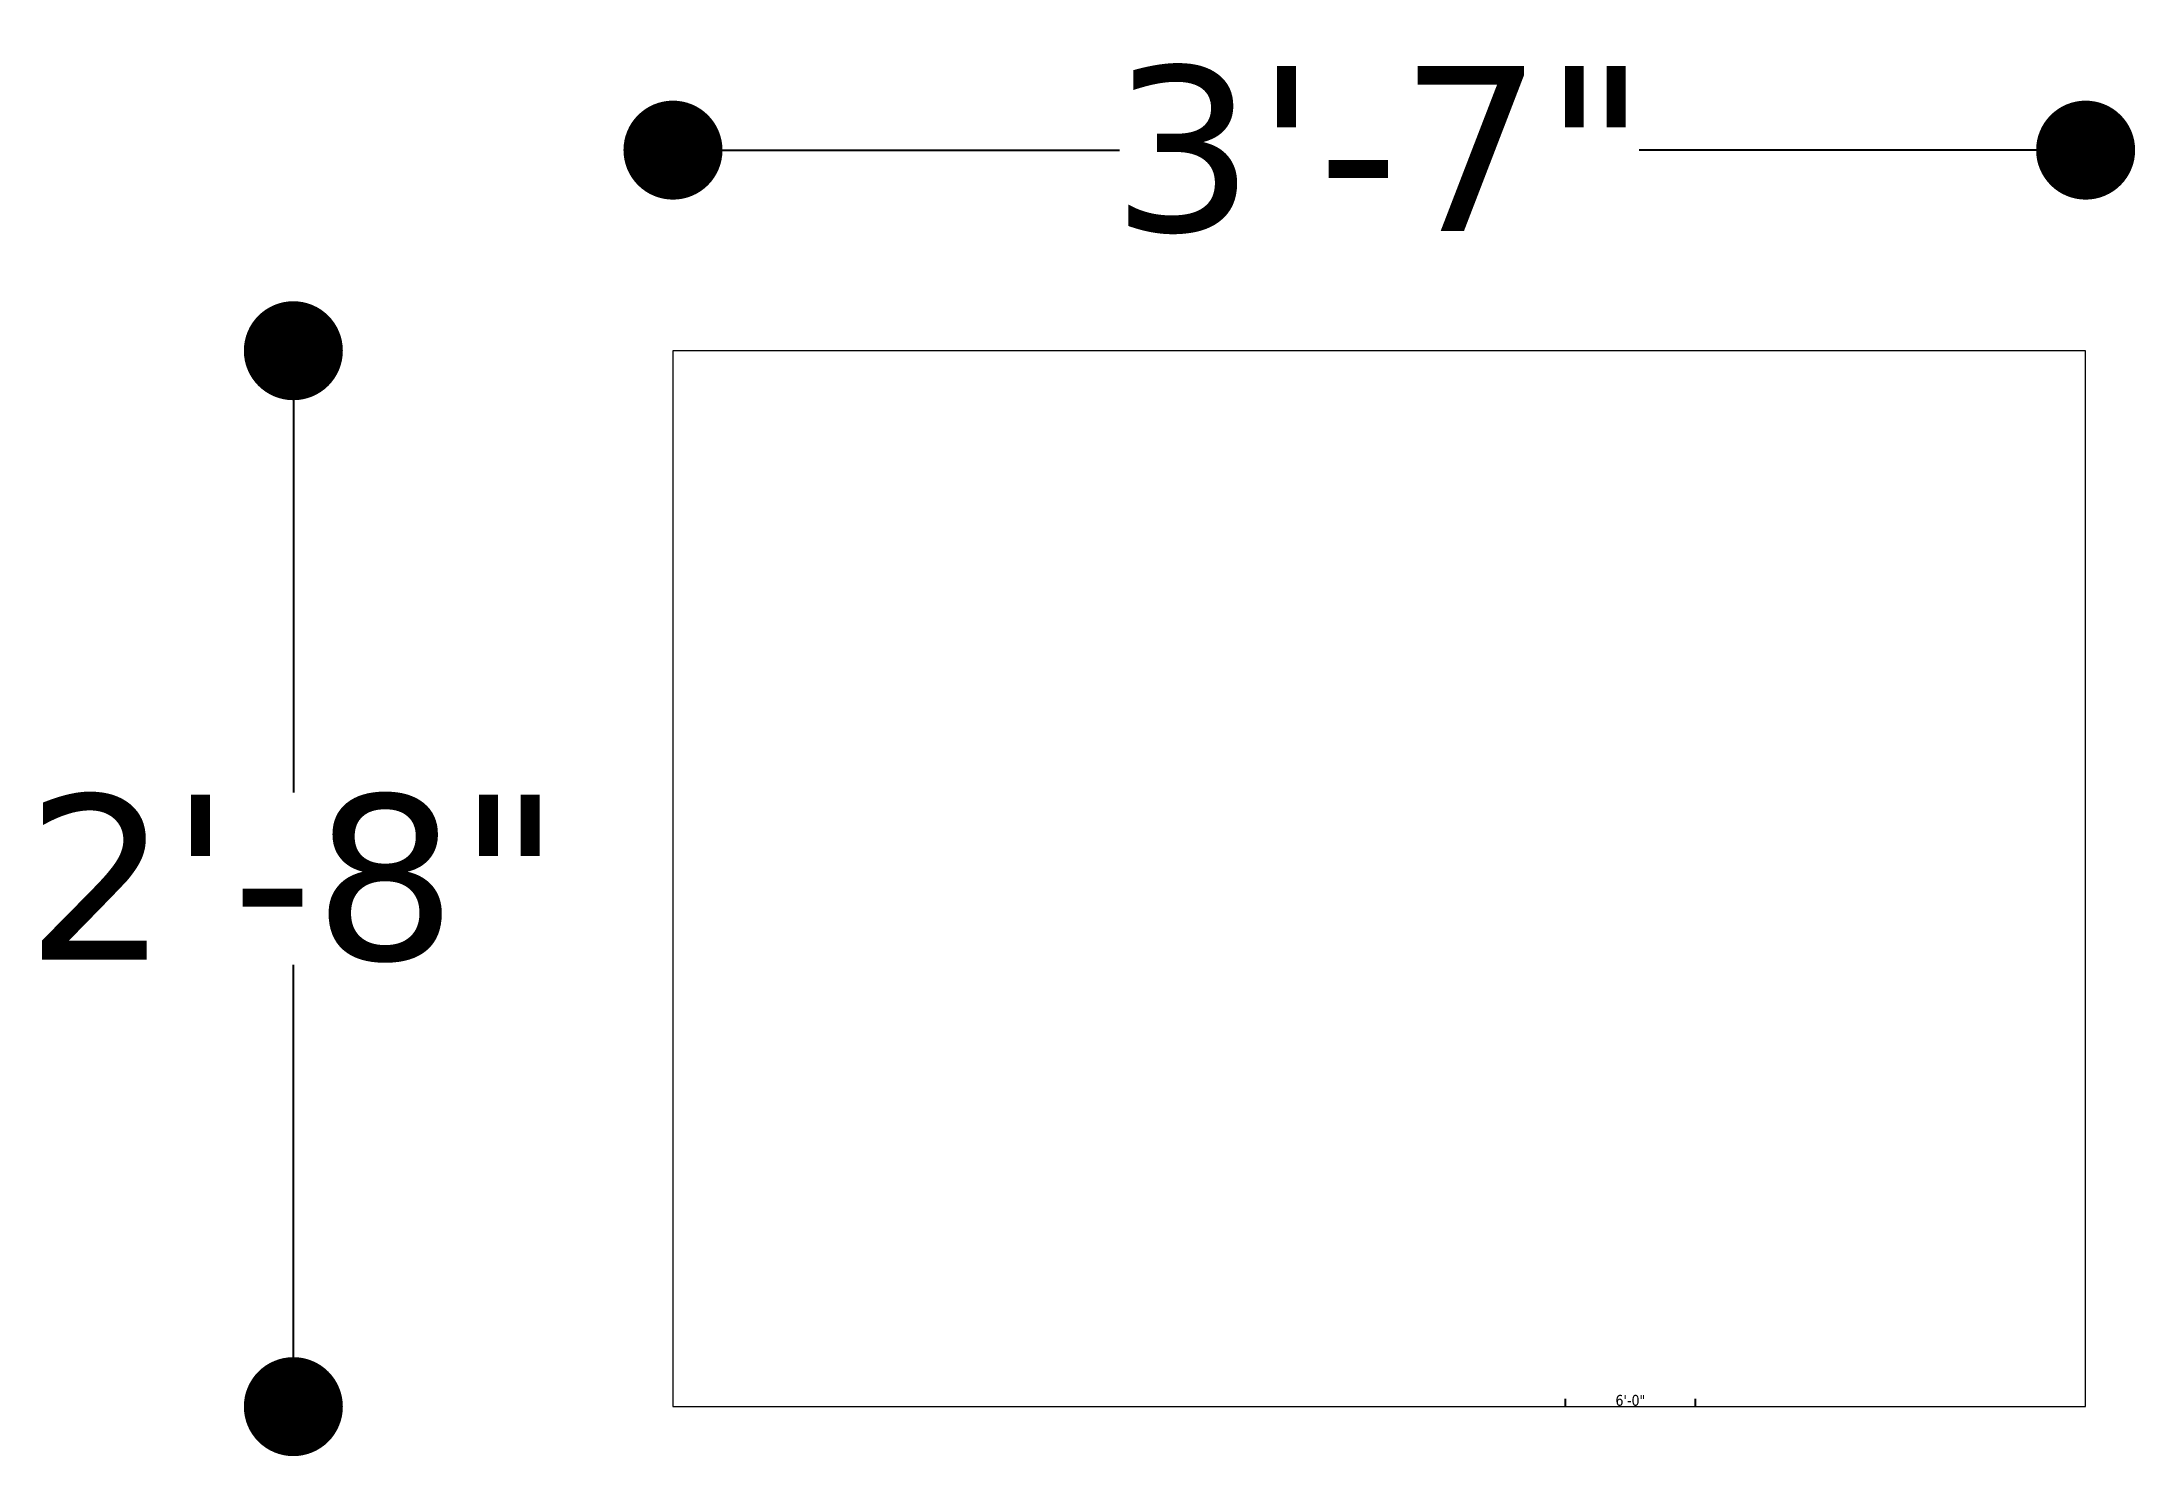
# Paper-space layout 'Layout1' of a CAD drawing. Header units: inches. Extents: x -18.8 to 44.7, y -1.3 to 41.6.
# The model-space entities are those that its viewports show. They can reach past a viewport. Long polylines and large blocks are cut down to what shows.
import ezdxf

# ---------------------------------------------------------------- set-up
doc = ezdxf.new("R2010")
doc.units = ezdxf.units.IN
doc.header["$MEASUREMENT"] = 0
doc.layers.add('ASHADE', color=7, linetype='Continuous')
doc.styles.add('ARIAL', font='verdana.ttf', dxfattribs={"width": 0.85})
doc.styles.get("Standard").update_dxf_attribs({"font": 'verdana.ttf', "height": 5})
doc.dimstyles.new('Copy of Standard', dxfattribs={"dimtxt": 10, "dimasz": 3, "dimexe": 0.18, "dimexo": 0.0625, "dimgap": 0, "dimtad": 0, "dimtih": 1, "dimtoh": 1, "dimdec": 0, "dimzin": 0, "dimdsep": 46, "dimlunit": 4, "dimtxsty": 'Standard', "dimblk": 'DOT', "dimcen": 0.09, "dimse1": 1, "dimse2": 1, "dimclrd": 256, "dimclrt": 256, "dimadec": 1, "dimazin": 0, "dimtfac": 1, "dimtdec": 0, "dimtofl": 0, "dimtmove": 0, "dimatfit": 3, "dimfxl": 0, "dimtolj": 1, "dimtzin": 0, "dimlwd": -1, "dimarcsym": 0})
doc.dimstyles.new('WORKING B', dxfattribs={"dimtxt": 6, "dimasz": 1, "dimexe": 5, "dimexo": 6, "dimgap": 1, "dimtad": 1, "dimdec": 0, "dimzin": 3, "dimdsep": 46, "dimlunit": 4, "dimtxsty": 'ARIAL', "dimblk": 'ARCHTICK', "dimcen": -0.09, "dimdle": 2, "dimclrd": 256, "dimclre": 256, "dimclrt": 256, "dimadec": 0, "dimazin": 0, "dimtfac": 1, "dimtdec": 0, "dimtix": 1, "dimtmove": 1, "dimatfit": 3, "dimldrblk": 'ARCHTICK', "dimfxl": 0, "dimtolj": 1, "dimtzin": 1, "dimlwd": -1, "dimlwe": -1, "dimarcsym": 0})

# ---------------------------------------------------------------- blocks, each defined once
blk = doc.blocks.new('_Dot')
at = {"color": 0, "linetype": 'ByBlock', "lineweight": -2}
blk.add_line((-0.5, 0), (-1, 0), dxfattribs=at)
at = {"color": 0, "linetype": 'ByBlock', "const_width": 0.5}
blk.add_lwpolyline([(-0.25, 0, 1), (0.25, 0, 1)], format="xyb", close=True, dxfattribs=at)
blk = doc.blocks.new('*D6')
at = {"layer": 'ASHADE'}
for p, q in [((3.35, 38.329), (13.877, 38.329)), ((40.15, 38.329), (29.623, 38.329))]:
    blk.add_line(p, q, dxfattribs=at)
at = {"layer": 'Defpoints', "color": 0}
for p in [(43.15, 38.329), (0.35, 32.25), (43.15, 32.25)]:
    blk.add_point(p, dxfattribs=at)
at = {"layer": 'ASHADE', "xscale": 3, "yscale": 3, "zscale": 3, "rotation": 180}
blk.add_blockref('_Dot', (0.35, 38.329), dxfattribs=at)
at = {"layer": 'ASHADE', "xscale": 3, "yscale": 3, "zscale": 3}
blk.add_blockref('_Dot', (43.15, 38.329), dxfattribs=at)
at = {"layer": 'ASHADE', "insert": (21.75, 38.329), "char_height": 5, "attachment_point": 5}
blk.add_mtext('\\A1;3\'-7"', dxfattribs=at)
blk = doc.blocks.new('*D7')
at = {"layer": 'ASHADE'}
for p, q in [((-11.152, 29.25), (-11.152, 18.864)), ((-11.152, 3.25), (-11.152, 13.636))]:
    blk.add_line(p, q, dxfattribs=at)
at = {"layer": 'Defpoints', "color": 0}
for p in [(0.35, 32.25), (-11.152, 0.25), (0.35, 0.25)]:
    blk.add_point(p, dxfattribs=at)
at = {"layer": 'ASHADE', "xscale": 3, "yscale": 3, "zscale": 3}
for p, rotation in [((-11.152, 32.25), 90), ((-11.152, 0.25), 270)]:
    blk.add_blockref('_Dot', p, dxfattribs=dict(at, rotation=rotation))
at = {"layer": 'ASHADE', "insert": (-11.152, 16.25), "char_height": 5, "attachment_point": 5}
blk.add_mtext('\\A1;2\'-8"', dxfattribs=at)
blk = doc.blocks.new('_ArchTick')
at = {"color": 0, "linetype": 'ByBlock', "const_width": 0.15}
blk.add_lwpolyline([(-0.5, -0.5), (0.5, 0.5)], dxfattribs=at)
blk = doc.blocks.new('*D19')
at = {"layer": 'ASHADE'}
for p, q in [((22447.2, -6939.8), (22433.6, -6939.8)), ((22438.6, -6989.8), (22438.6, -6937.8)), ((22447.2, -6987.8), (22433.6, -6987.8))]:
    blk.add_line(p, q, dxfattribs=at)
at = {"layer": 'Defpoints', "color": 0}
for p in [(22438.6, -6939.8), (22453.2, -6939.8), (22453.2, -6987.8)]:
    blk.add_point(p, dxfattribs=at)
at = {"layer": 'ASHADE'}
for p, rotation in [((22438.6, -6939.8), 90), ((22438.6, -6987.8), 270)]:
    blk.add_blockref('_ArchTick', p, dxfattribs=dict(at, rotation=rotation))
at = {"layer": 'ASHADE', "insert": (22434.5, -6963.8), "char_height": 6, "attachment_point": 5, "rotation": 90, "style": 'ARIAL'}
blk.add_mtext('\\A1;4\'-0"', dxfattribs=at)
blk = doc.blocks.new('*D21')
at = {"layer": 'ASHADE'}
for p, q in [((22446.5, -6936.3), (22522.5, -6936.3)), ((22448.5, -6937.9), (22448.5, -6931.3)), ((22520.5, -6937.9), (22520.5, -6931.3))]:
    blk.add_line(p, q, dxfattribs=at)
at = {"layer": 'Defpoints', "color": 0}
for p in [(22520.5, -6936.3), (22448.5, -6943.9), (22520.5, -6943.9)]:
    blk.add_point(p, dxfattribs=at)
at = {"layer": 'ASHADE', "rotation": 180}
blk.add_blockref('_ArchTick', (22448.5, -6936.3), dxfattribs=at)
at = {"layer": 'ASHADE'}
blk.add_blockref('_ArchTick', (22520.5, -6936.3), dxfattribs=at)
at = {"layer": 'ASHADE', "insert": (22484.5, -6932.2), "char_height": 6, "attachment_point": 5, "style": 'ARIAL'}
blk.add_mtext('\\A1;6\'-0"', dxfattribs=at)

msp = doc.modelspace()

# ---------------------------------------------------------------- dimensions: what is measured, and where the dimension line sits
at = {"layer": 'ASHADE'}
dim = msp.add_linear_dim(base=(22520.5, -6936.3), p1=(22448.5, -6943.9), p2=(22520.5, -6943.9), dimstyle='WORKING B', dxfattribs=at)
dim.commit()
dim.dimension.update_dxf_attribs({"geometry": '*D21', "text_midpoint": (22484.5, -6932.2)})
dim = msp.add_linear_dim(base=(22438.6, -6939.8), p1=(22453.2, -6987.8), p2=(22453.2, -6939.8), angle=270, dimstyle='WORKING B', dxfattribs=at)
dim.commit()
dim.dimension.update_dxf_attribs({"geometry": '*D19', "text_midpoint": (22434.5, -6963.8)})

psp = doc.layouts.get("Layout1")

# ---------------------------------------------------------------- dimensions: what is measured, and where the dimension line sits
at = {"layer": 'ASHADE'}
dim = psp.add_linear_dim(base=(43.15, 38.329), p1=(0.35, 32.25), p2=(43.15, 32.25), dimstyle='Copy of Standard', dxfattribs=at)
dim.commit()
dim.dimension.update_dxf_attribs({"geometry": '*D6', "text_midpoint": (21.75, 38.329)})
dim = psp.add_linear_dim(base=(-11.152, 0.25), p1=(0.35, 32.25), p2=(0.35, 0.25), angle=90, dimstyle='Copy of Standard', dxfattribs=at)
dim.commit()
dim.dimension.update_dxf_attribs({"geometry": '*D7', "text_midpoint": (-11.152, 16.25)})

# ---------------------------------------------------------------- viewports
at = {"layer": 'ASHADE', "view_target_point": (16095.364, 659.678)}
psp.add_viewport(center=(21.75, 16.25), size=(42.8, 32), view_center_point=(6249.861, -7302.445), view_height=585.74988, dxfattribs=at)

doc.saveas('drawing.dxf')
